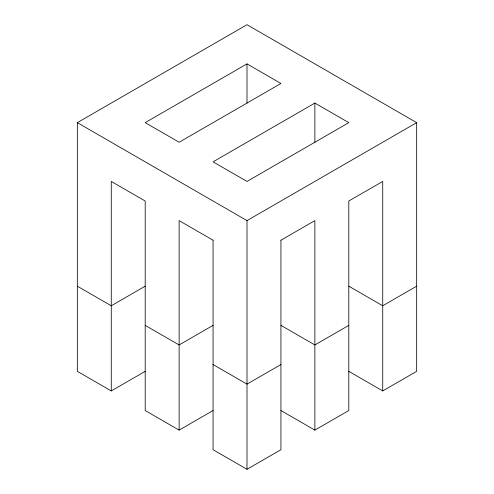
<?xml version="1.0" encoding="UTF-8"?>
<svg xmlns="http://www.w3.org/2000/svg" width="494" height="494" viewBox="0 0 494 494"><rect width="100%" height="100%" fill="white"/><g stroke="black" fill="none" stroke-linecap="round" stroke-linejoin="round"><path stroke-width="0.74" d="M145.199 371.346L111.267 390.933L77.336 371.346L77.336 122.654L247 24.7L416.664 122.654L416.664 371.346L382.733 390.933L348.801 371.346M247 63.88L145.199 122.654L179.131 142.247L280.932 83.474L247 63.88L247 103.067M314.869 103.067L213.068 161.841L247 181.428L348.801 122.654L314.869 103.067L314.869 142.247M77.336 122.654L247 220.614L416.664 122.654M145.199 286.18L111.267 305.774L77.336 286.18M280.932 240.208L314.869 220.614L314.869 430.12L348.801 410.526L348.801 200.984L382.733 181.434L382.733 390.933M213.068 325.367L179.131 344.954L145.199 325.367M280.932 364.547L247 384.141L213.068 364.547M348.801 325.367L314.869 344.954L280.932 325.367M416.664 286.18L382.733 305.774L348.801 286.18M111.267 390.933L111.267 181.434L145.199 201.021L145.199 410.526L179.131 430.12L213.068 410.526M213.068 240.164L213.068 449.707L247 469.3L280.932 449.707L280.932 240.164M213.068 240.208L179.131 220.614L179.131 430.12M280.932 410.526L314.869 430.12M247 220.614L247 469.3"/></g></svg>
